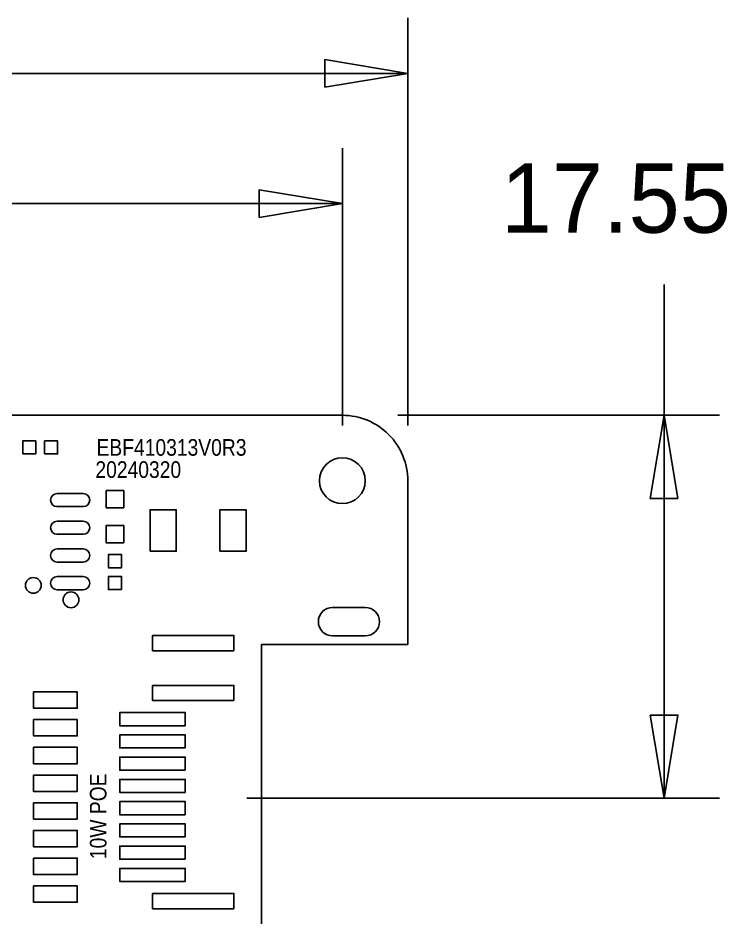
# Model space of a CAD drawing. Extents: x -34 to 106, y -22 to 53.
# Drawn here: x 73.64 to 106.13, y 11.96 to 53.21 of the extents above; entities that cross this region are included whole.
import ezdxf

# ---------------------------------------------------------------- set-up
doc = ezdxf.new("R2010")
doc.units = 0
for name, color, linetype in [('BG_DIMENSION', 132, 'CONTINUOUS'), ('BG_OUTLINE', 1, 'CONTINUOUS'), ('BG_SILKTOP20240221', 40, 'CONTINUOUS'), ('PIN_TOP', 92, 'CONTINUOUS')]:
    doc.layers.add(name, color=color, linetype=linetype)

msp = doc.modelspace()

# ---------------------------------------------------------------- linework, layer by layer
at = {"layer": 'BG_DIMENSION'}
for points in [[(91.507818, 34.539936), (91.507818, 53.213)], [(87.697818, 50.038), (91.507818, 50.673), (87.697818, 51.308), (87.697818, 50.038)], [(57.43575, 50.673), (91.507818, 50.673)], [(88.507824, 34.539936), (88.507824, 47.244)], [(84.697824, 44.069), (88.507824, 44.704), (84.697824, 45.339), (84.697824, 44.069)], [(58.75655, 44.704), (88.507824, 44.704)], [(103.251, 40.98925), (103.251, 34.99993)], [(91.047824, 34.99993), (105.791, 34.99993)], [(103.886, 31.18993), (103.251, 34.99993), (102.616, 31.18993), (103.886, 31.18993)], [(103.251, 34.99993), (103.251, 17.450308)], [(102.616, 21.260308), (103.251, 17.450308), (103.886, 21.260308), (102.616, 21.260308)], [(84.127848, 17.450308), (105.791, 17.450308)]]:
    msp.add_lwpolyline(points, dxfattribs=at)
at = {"layer": 'BG_OUTLINE'}
msp.add_lwpolyline([(0.007874, 2.999994, 0.414214), (3.007868, 0), (88.507824, 0, 0.414214), (91.507818, 2.999994), (91.507818, 10.500106), (84.807806, 10.500106), (84.807806, 24.500078), (91.507818, 24.500078), (91.507818, 31.999936, 0.414214), (88.507824, 34.99993), (3.007868, 34.99993, 0.414214), (0.007874, 31.999936), (0.007874, 3.999992)], format="xyb", close=True, dxfattribs=at)
at = {"layer": 'BG_SILKTOP20240221'}
for points in [[(74.706734, 27.2034, 1), (73.984866, 27.2034, 1)], [(76.433934, 26.543, 1), (75.712066, 26.543, 1)]]:
    msp.add_lwpolyline(points, format="xyb", close=True, dxfattribs=at)
at = {"layer": 'PIN_TOP'}
for points in [[(73.860406, 33.22828), (73.860406, 33.82772), (74.459846, 33.82772), (74.459846, 33.22828)], [(74.86015, 33.22828), (74.86015, 33.82772), (75.45959, 33.82772), (75.45959, 33.22828)], [(78.489048, 30.75305), (77.688948, 30.75305), (77.688948, 31.55315), (78.489048, 31.55315)], [(79.699104, 28.76804), (79.699104, 30.66796), (80.899, 30.66796), (80.899, 28.76804)], [(82.898996, 28.76804), (82.898996, 30.66796), (84.098892, 30.66796), (84.098892, 28.76804)], [(78.489048, 29.15285), (77.688948, 29.15285), (77.688948, 29.95295), (78.489048, 29.95295)], [(78.388718, 28.013152), (77.789278, 28.013152), (77.789278, 28.612592), (78.388718, 28.612592)], [(78.388718, 27.013408), (77.789278, 27.013408), (77.789278, 27.612848), (78.388718, 27.612848)], [(83.537679, 24.21001), (79.807689, 24.21001), (79.807689, 24.910034), (83.537679, 24.910034)], [(74.355706, 22.320123), (76.355702, 22.320123), (76.355702, 21.570061), (74.355706, 21.570061)], [(83.537679, 21.9202), (79.807689, 21.9202), (79.807689, 22.620224), (83.537679, 22.620224)], [(74.355706, 21.050123), (76.355702, 21.050123), (76.355702, 20.300061), (74.355706, 20.300061)], [(81.307813, 20.770088), (78.307819, 20.770088), (78.307819, 21.370036), (81.307813, 21.370036)], [(81.307813, 19.750024), (78.307819, 19.750024), (78.307819, 20.349972), (81.307813, 20.349972)], [(74.355706, 19.780123), (76.355702, 19.780123), (76.355702, 19.030061), (74.355706, 19.030061)], [(81.307813, 18.730214), (78.307819, 18.730214), (78.307819, 19.330162), (81.307813, 19.330162)], [(74.355706, 18.510123), (76.355702, 18.510123), (76.355702, 17.760061), (74.355706, 17.760061)], [(81.307813, 17.71015), (78.307819, 17.71015), (78.307819, 18.310098), (81.307813, 18.310098)], [(74.355706, 17.240123), (76.355702, 17.240123), (76.355702, 16.490061), (74.355706, 16.490061)], [(81.307813, 16.690086), (78.307819, 16.690086), (78.307819, 17.290034), (81.307813, 17.290034)], [(81.307813, 15.670022), (78.307819, 15.670022), (78.307819, 16.26997), (81.307813, 16.26997)], [(74.355706, 15.970123), (76.355702, 15.970123), (76.355702, 15.220061), (74.355706, 15.220061)], [(81.307813, 14.650212), (78.307819, 14.650212), (78.307819, 15.25016), (81.307813, 15.25016)], [(74.355706, 14.700123), (76.355702, 14.700123), (76.355702, 13.950061), (74.355706, 13.950061)], [(81.307813, 13.630148), (78.307819, 13.630148), (78.307819, 14.230096), (81.307813, 14.230096)], [(74.355706, 13.430123), (76.355702, 13.430123), (76.355702, 12.680061), (74.355706, 12.680061)], [(83.537679, 12.37996), (79.807689, 12.37996), (79.807689, 13.079984), (83.537679, 13.079984)]]:
    msp.add_lwpolyline(points, close=True, dxfattribs=at)
for points in [[(75.433047, 31.414974), (76.633197, 31.414974, -1), (76.633197, 30.815026), (75.433047, 30.815026, -1)], [(75.433047, 30.144974), (76.633197, 30.144974, -1), (76.633197, 29.545026), (75.433047, 29.545026, -1)], [(75.433047, 28.874974), (76.633197, 28.874974, -1), (76.633197, 28.275026), (75.433047, 28.275026, -1)], [(75.433047, 27.604974), (76.633197, 27.604974, -1), (76.633197, 27.005026), (75.433047, 27.005026, -1)], [(88.057736, 26.190194), (89.55786, 26.190194, -1), (89.55786, 24.890222), (88.057736, 24.890222, -1)]]:
    msp.add_lwpolyline(points, format="xyb", close=True, dxfattribs=at)
msp.add_circle((88.507824, 31.999936), 1.050036, dxfattribs=at)

# ---------------------------------------------------------------- texts
at = {"layer": 'BG_DIMENSION', "width": 0.992}
msp.add_text('17.55', height=3.175, dxfattribs=at).set_placement((95.7707, 43.3705))
at = {"layer": 'BG_SILKTOP20240221', "width": 0.866667}
for s, p in [('EBF410313V0R3', (77.2414, 33.147)), ('20240320', (77.1906, 32.131))]:
    msp.add_text(s, height=0.762, dxfattribs=at).set_placement(p)
msp.add_text('10W POE', height=0.762, rotation=90, dxfattribs=at).set_placement((77.6986, 14.6558))

doc.saveas('drawing.dxf')
